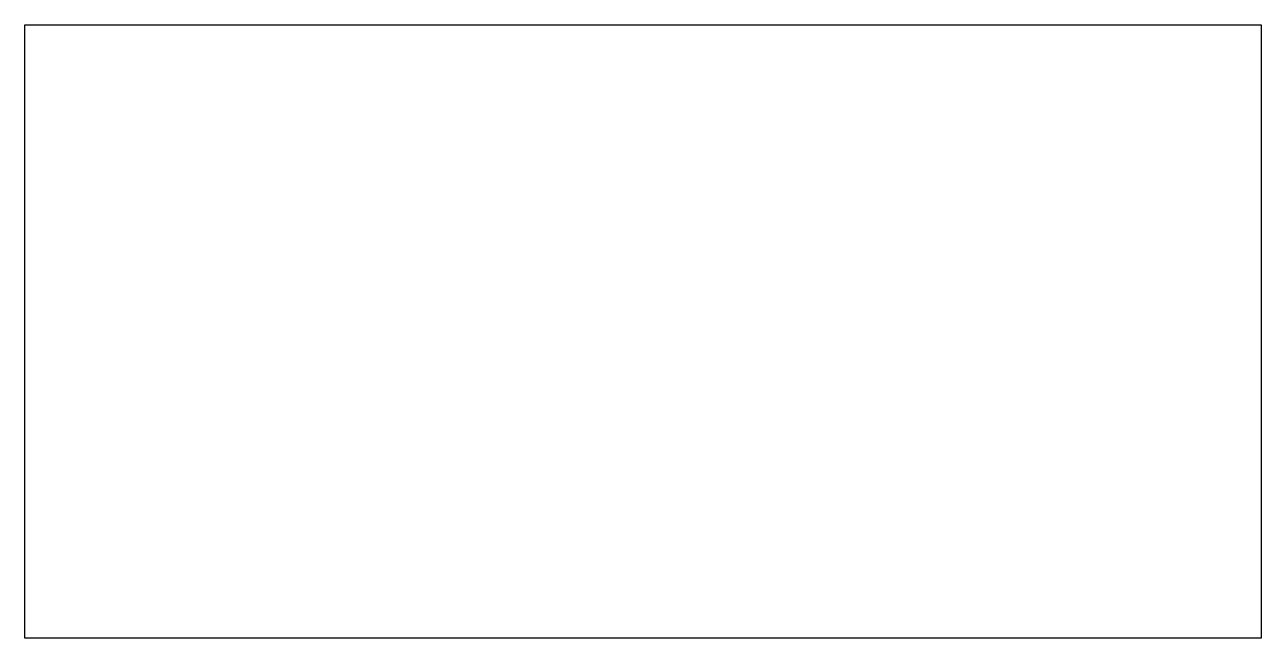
# Model space of a CAD drawing. Header units: millimetres. Extents: x -100 to 101, y -100 to 0.
import ezdxf

# ---------------------------------------------------------------- set-up
doc = ezdxf.new("R2010")
doc.units = ezdxf.units.MM
doc.layers.get('0').update_dxf_attribs({"linetype": 'CONTINUOUS'})

msp = doc.modelspace()

# ---------------------------------------------------------------- linework, layer by layer
msp.add_lwpolyline([(101.43, -100.22), (-100, -100.22), (-100, -0.22), (101.43, -0.22)], close=True)

doc.saveas('drawing.dxf')
